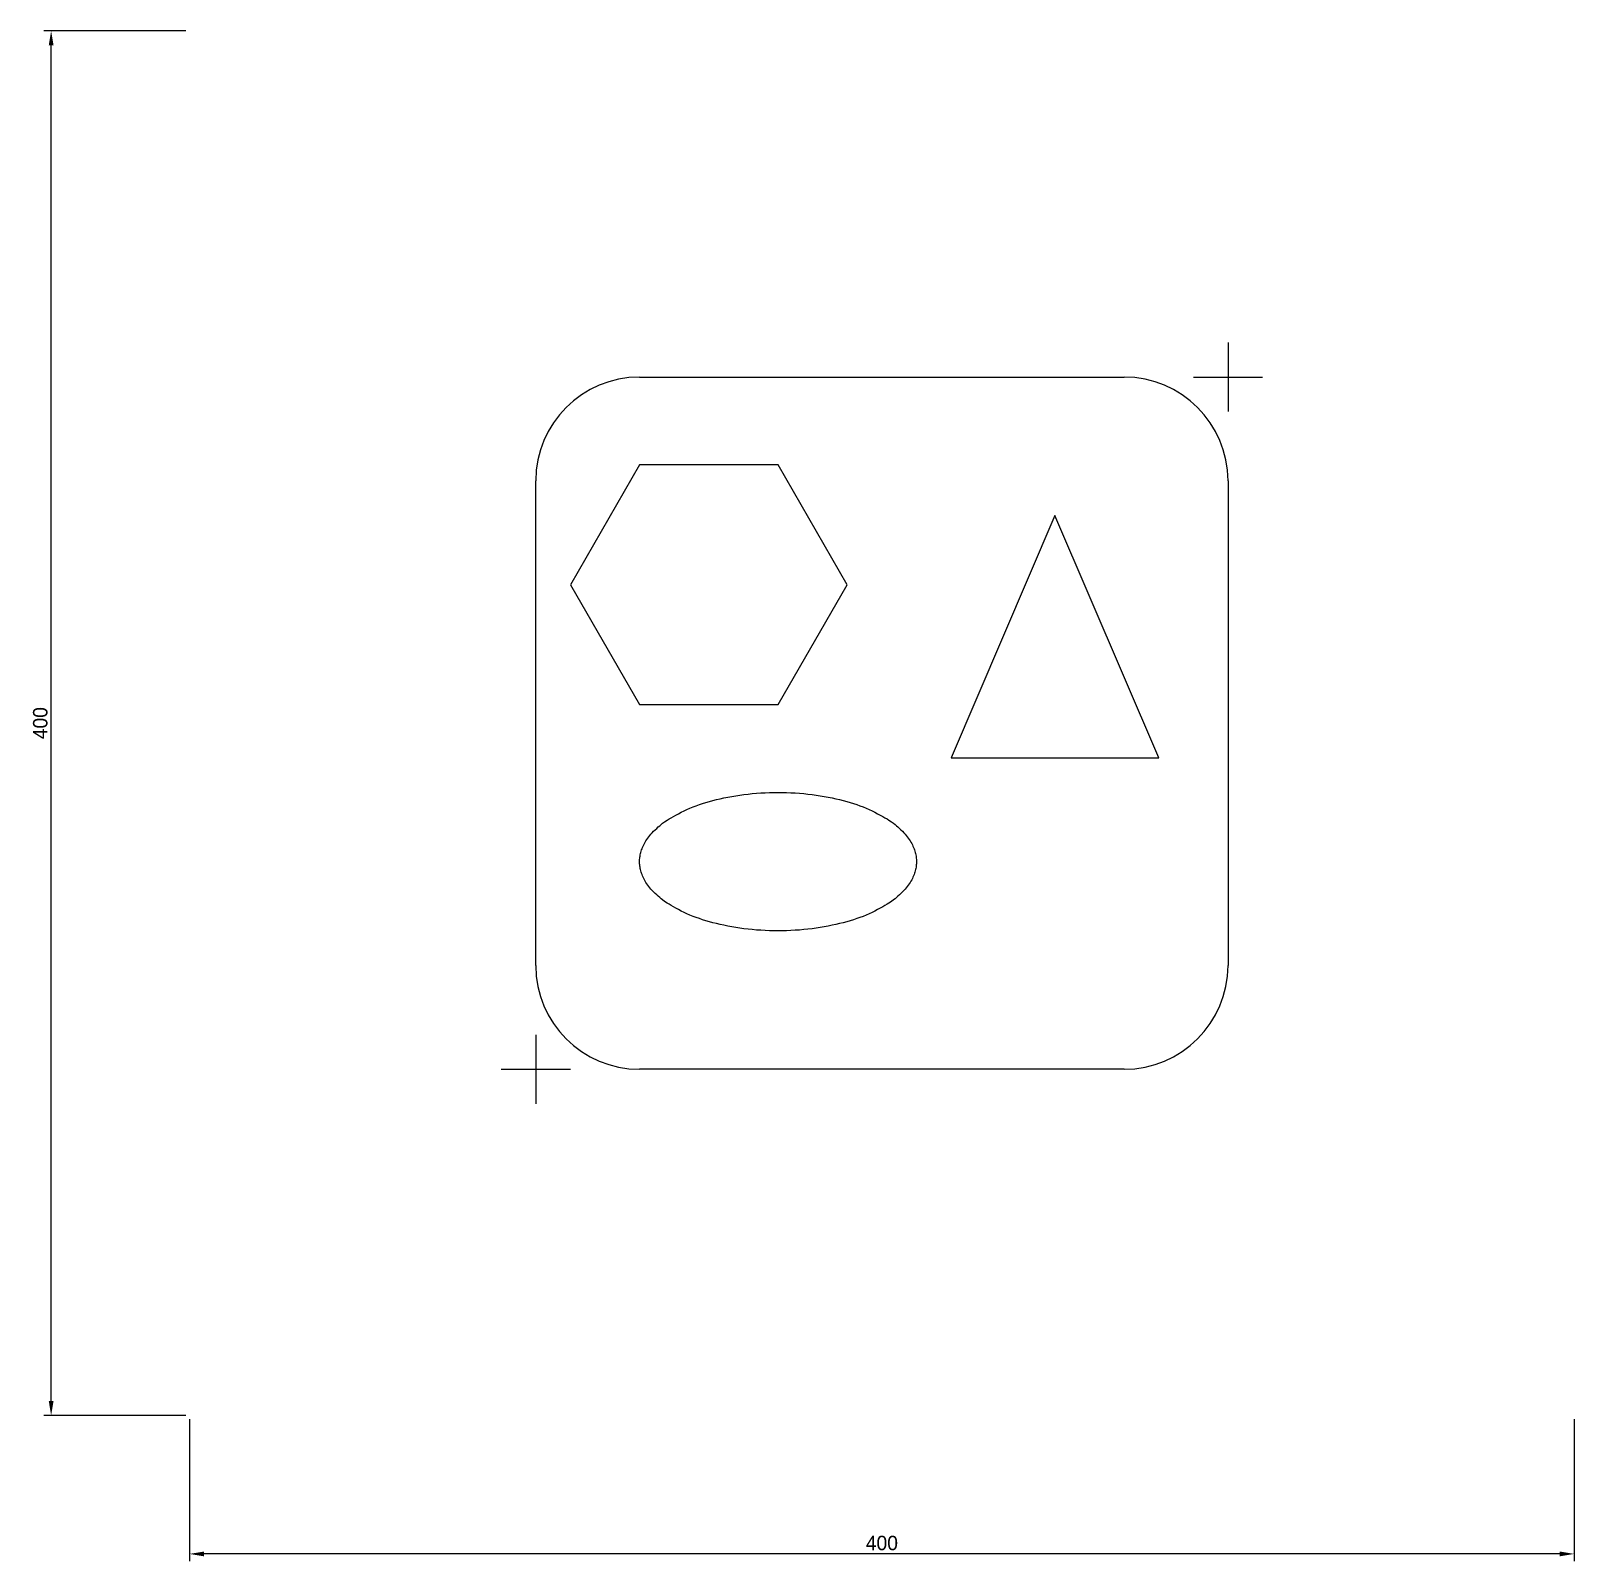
# Model space of a CAD drawing. Header units: millimetres. Extents: x -46 to 400, y -42 to 400.
import ezdxf

# ---------------------------------------------------------------- set-up
doc = ezdxf.new("R2010")
doc.units = ezdxf.units.MM
doc.layers.add('Dimensions', color=7, linetype='Continuous')
doc.layers.add('Sketch 01', color=7, linetype='Continuous')
doc.dimstyles.new('ISO-25', dxfattribs={"dimtxt": 2.5, "dimasz": 2.5, "dimexe": 1.25, "dimexo": 0.625, "dimtad": 1, "dimtxsty": 'Standard', "dimcen": 2.5, "dimadec": 0, "dimazin": 0, "dimtfac": 1, "dimtmove": 0, "dimatfit": 3, "dimfxl": 1, "dimarcsym": 0})

# ---------------------------------------------------------------- blocks, each defined once
blk = doc.blocks.new('*D1')
at = {"layer": 'Defpoints', "color": 0}
for p in [(-40, 400), (0, 400), (0, 0)]:
    blk.add_point(p, dxfattribs=at)
at = {"layer": 'Dimensions', "color": 140, "lineweight": -2}
for p, q in [((-1.04, 400), (-42.08, 400)), ((-40, 4.17), (-40, 395.83)), ((-1.04, 0), (-42.08, 0))]:
    blk.add_line(p, q, dxfattribs=at)
at = {"layer": 'Dimensions', "color": 140}
for points in [[(-39.31, 395.83), (-40.69, 395.83), (-40, 400)], [(-40.69, 4.17), (-39.31, 4.17), (-40, 0)]]:
    blk.add_solid(points, dxfattribs=at)
at = {"layer": 'Dimensions', "color": 140, "insert": (-43.13, 200), "char_height": 4.167, "attachment_point": 5, "rotation": 90}
blk.add_mtext('400', dxfattribs=at)
blk = doc.blocks.new('*D2')
at = {"layer": 'Defpoints', "color": 0}
for p in [(0, 0), (400, 0), (0, -40)]:
    blk.add_point(p, dxfattribs=at)
at = {"layer": 'Dimensions', "color": 140, "lineweight": -2}
for p, q in [((0, -1.04), (0, -42.08)), ((400, -1.04), (400, -42.08)), ((395.83, -40), (4.17, -40))]:
    blk.add_line(p, q, dxfattribs=at)
at = {"layer": 'Dimensions', "color": 140}
for points in [[(4.17, -39.31), (4.17, -40.69), (0, -40)], [(395.83, -40.69), (395.83, -39.31), (400, -40)]]:
    blk.add_solid(points, dxfattribs=at)
at = {"layer": 'Dimensions', "color": 140, "insert": (200, -36.87), "char_height": 4.167, "attachment_point": 5}
blk.add_mtext('400', dxfattribs=at)

msp = doc.modelspace()

# ---------------------------------------------------------------- linework, layer by layer
at = {"layer": 'Sketch 01'}
for p, q in [((300, 310), (300, 290)), ((130, 300), (270, 300)), ((290, 300), (310, 300)), ((130, 274.641), (110, 240)), ((170, 274.641), (130, 274.641)), ((190, 240), (170, 274.641)), ((100, 130), (100, 270)), ((300, 270), (300, 130)), ((250, 260), (220, 190)), ((280, 190), (250, 260)), ((110, 240), (130, 205.359)), ((170, 205.359), (190, 240)), ((130, 205.359), (170, 205.359)), ((220, 190), (280, 190)), ((100, 110), (100, 90)), ((90, 100), (110, 100)), ((270, 100), (130, 100))]:
    msp.add_line(p, q, dxfattribs=at)
for centre, start, end in [((130, 270), 90, 180), ((270, 270), 0, 90), ((130, 130), 180, 270), ((270, 130), 270, 0)]:
    msp.add_arc(centre, 30, start, end, dxfattribs=at)
msp.add_rational_spline([(210, 160), (210, 200), (130, 200), (130, 160), (130, 120), (210, 120), (210, 160)], [1, 0.333333333333, 0.333333333333, 1, 0.333333333333, 0.333333333333, 1], degree=3, knots=[0, 0, 0, 0, 0.5, 0.5, 0.5, 1, 1, 1, 1], dxfattribs=at)

# ---------------------------------------------------------------- dimensions: what is measured, and where the dimension line sits
at = {"layer": 'Dimensions'}
for base, p1, p2, angle, picture, middle in [((-40, 400), (0, 0), (0, 400), 90, '*D1', (-40, 200)), ((0, -40), (400, 0), (0, 0), 180, '*D2', (200, -40))]:
    dim = msp.add_linear_dim(base=base, p1=p1, p2=p2, angle=angle, dimstyle='ISO-25', override={"dimscale": 1.666667, "dimdec": 3, "dimzin": 8, "dimlunit": 2, "dimclrd": 140, "dimclre": 140, "dimclrt": 140}, dxfattribs=at)
    dim.commit()
    dim.dimension.update_dxf_attribs({"geometry": picture, "text_midpoint": middle, "dimtype": 161})

doc.saveas('drawing.dxf')
